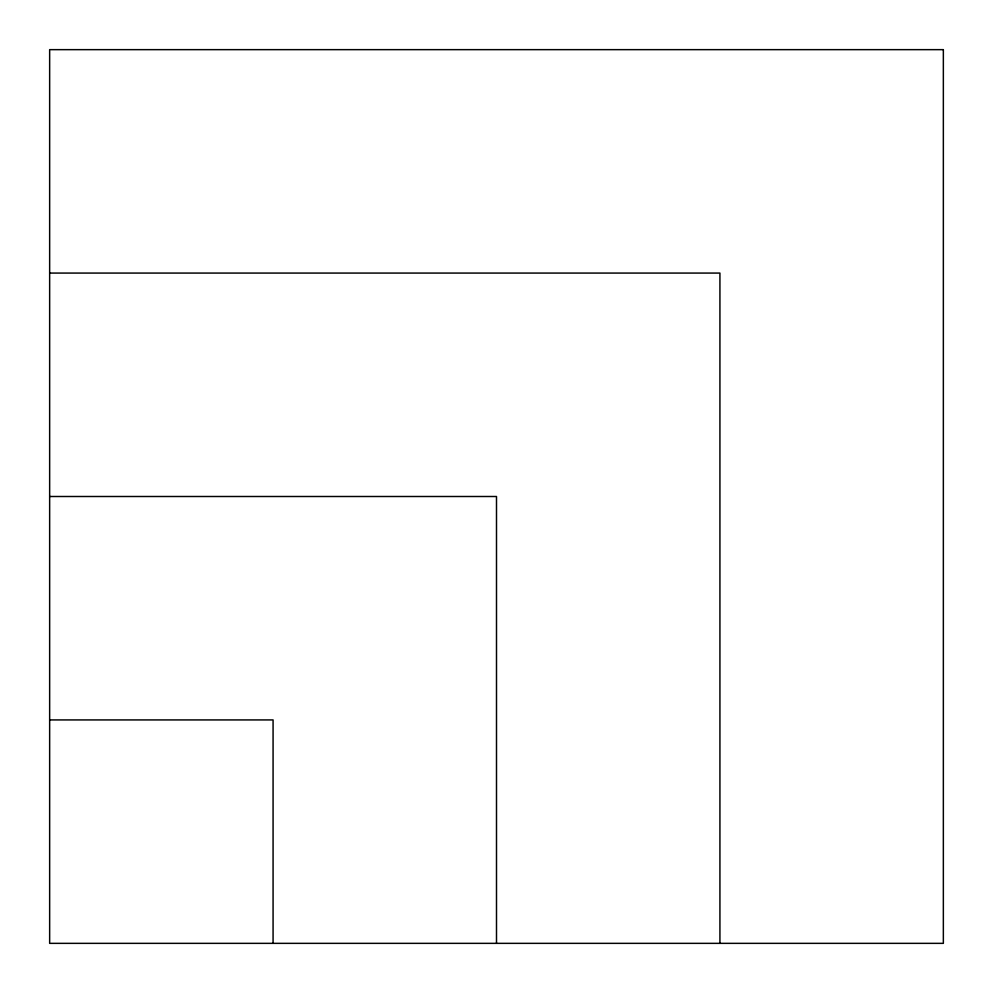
<?xml version="1.0" encoding="UTF-8"?>
<svg xmlns="http://www.w3.org/2000/svg" width="993" height="993" viewBox="0 0 993 993"><rect width="100%" height="100%" fill="white"/><g stroke="black" fill="none" stroke-linecap="round" stroke-linejoin="round"><path stroke-width="1.49" d="M49.65 273.075L719.925 273.075L719.925 943.35M49.65 496.5L496.5 496.5L496.5 943.35M49.65 719.925L273.075 719.925L273.075 943.35M943.35 49.65L49.65 49.65L49.65 943.35L943.35 943.35L943.35 49.65"/></g></svg>
